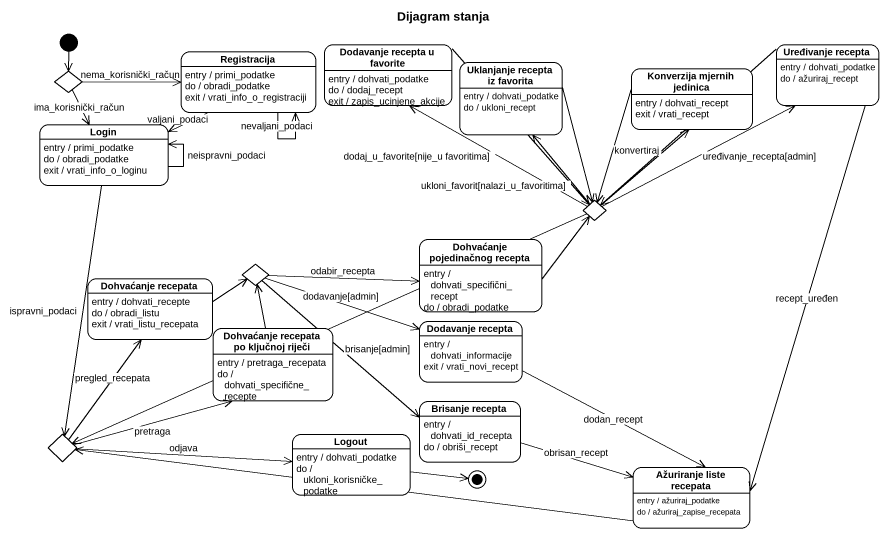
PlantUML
@startuml
title Dijagram stanja
hide empty description
state "Dodavanje recepta u favorite" as Dodavanje_recepta_u_favorite
Dodavanje_recepta_u_favorite : entry / dohvati_podatke
Dodavanje_recepta_u_favorite : do / dodaj_recept
Dodavanje_recepta_u_favorite : exit / zapis_ucinjene_akcije
state "Uređivanje recepta" as Uređivanje_recepta
Uređivanje_recepta : entry / dohvati_podatke
Uređivanje_recepta : do / ažuriraj_recept
state choice1 <<choice>>
state Registracija
Registracija : entry / primi_podatke
Registracija : do / obradi_podatke
Registracija : exit / vrati_info_o_registraciji
state "Uklanjanje recepta iz favorita" as Uklanjanje_recepta_iz
Uklanjanje_recepta_iz : entry / dohvati_podatke
Uklanjanje_recepta_iz : do / ukloni_recept
state "Konverzija mjernih jedinica" as Konverzija_mjernih_jedinica
Konverzija_mjernih_jedinica : entry / dohvati_recept
Konverzija_mjernih_jedinica : exit / vrati_recept
state Login
Login : entry / primi_podatke
Login : do / obradi_podatke
Login : exit / vrati_info_o_loginu
state choice2 <<choice>>
state "Dohvaćanje pojedinačnog recepta" as Dohvaćanje_pojedinačnog
Dohvaćanje_pojedinačnog : entry / dohvati_specifični_recept
Dohvaćanje_pojedinačnog : do / obradi_podatke
state "Dohvaćanje recepata" as Dohvaćanje_recepata
Dohvaćanje_recepata : entry / dohvati_recepte
Dohvaćanje_recepata : do / obradi_listu
Dohvaćanje_recepata : exit / vrati_listu_recepata
state choice3 <<choice>>
state "Dohvaćanje recepata po ključnoj riječi" as Dohvaćanje_recepata_po
Dohvaćanje_recepata_po : entry / pretraga_recepata
Dohvaćanje_recepata_po : do / dohvati_specifične_recepte
state "Dodavanje recepta" as Dodavanje_recepta
Dodavanje_recepta : entry / dohvati_informacije
Dodavanje_recepta : exit / vrati_novi_recept
state "Brisanje recepta" as Brisanje_recepta
Brisanje_recepta : entry / dohvati_id_recepta
Brisanje_recepta : do / obriši_recept
state choice4 <<choice>>
state Logout
Logout : entry / dohvati_podatke
Logout : do / ukloni_korisničke_podatke
state "Ažuriranje liste recepata" as Ažuriranje_liste_recepata
Ažuriranje_liste_recepata : entry / ažuriraj_podatke
Ažuriranje_liste_recepata : do / ažuriraj_zapise_recepata
[*] --> choice1
Dodavanje_recepta_u_favorite --> choice2
Uređivanje_recepta -left-> choice2
Uređivanje_recepta --> Ažuriranje_liste_recepata : recept_uređen
choice1 -right-> Registracija : nema_korisnički_račun
choice1 --> Login : ima_korisnički_račun
Registracija --> Registracija : nevaljani_podaci
Registracija -left-> Login : valjani_podaci
Uklanjanje_recepta_iz --> choice2
Konverzija_mjernih_jedinica --> choice2
Login --> Login : neispravni_podaci
Login --> choice4 : ispravni_podaci
choice2 -up-> Dodavanje_recepta_u_favorite : dodaj_u_favorite[nije_u favoritima]
choice2 -right-> Uređivanje_recepta : uređivanje_recepta[admin]
choice2 -up-> Uklanjanje_recepta_iz : ukloni_favorit[nalazi_u_favoritima]
choice2 -up-> Konverzija_mjernih_jedinica : konvertiraj
choice2 -left-> choice4
Dohvaćanje_pojedinačnog -right-> choice2
Dohvaćanje_recepata -right-> choice3
choice3 -right-> Dohvaćanje_pojedinačnog : odabir_recepta
choice3 -right-> Dodavanje_recepta : dodavanje[admin]
choice3 --> Brisanje_recepta : brisanje[admin]
Dohvaćanje_recepata_po -up-> choice3
Dodavanje_recepta --> Ažuriranje_liste_recepata : dodan_recept
Brisanje_recepta -right-> Ažuriranje_liste_recepata : obrisan_recept
choice4 -up-> Dohvaćanje_recepata : pregled_recepata
choice4 -right-> Dohvaćanje_recepata_po : pretraga
choice4 -right-> Logout : odjava
Ažuriranje_liste_recepata -left-> choice4
Logout -right-> [*]
@enduml
